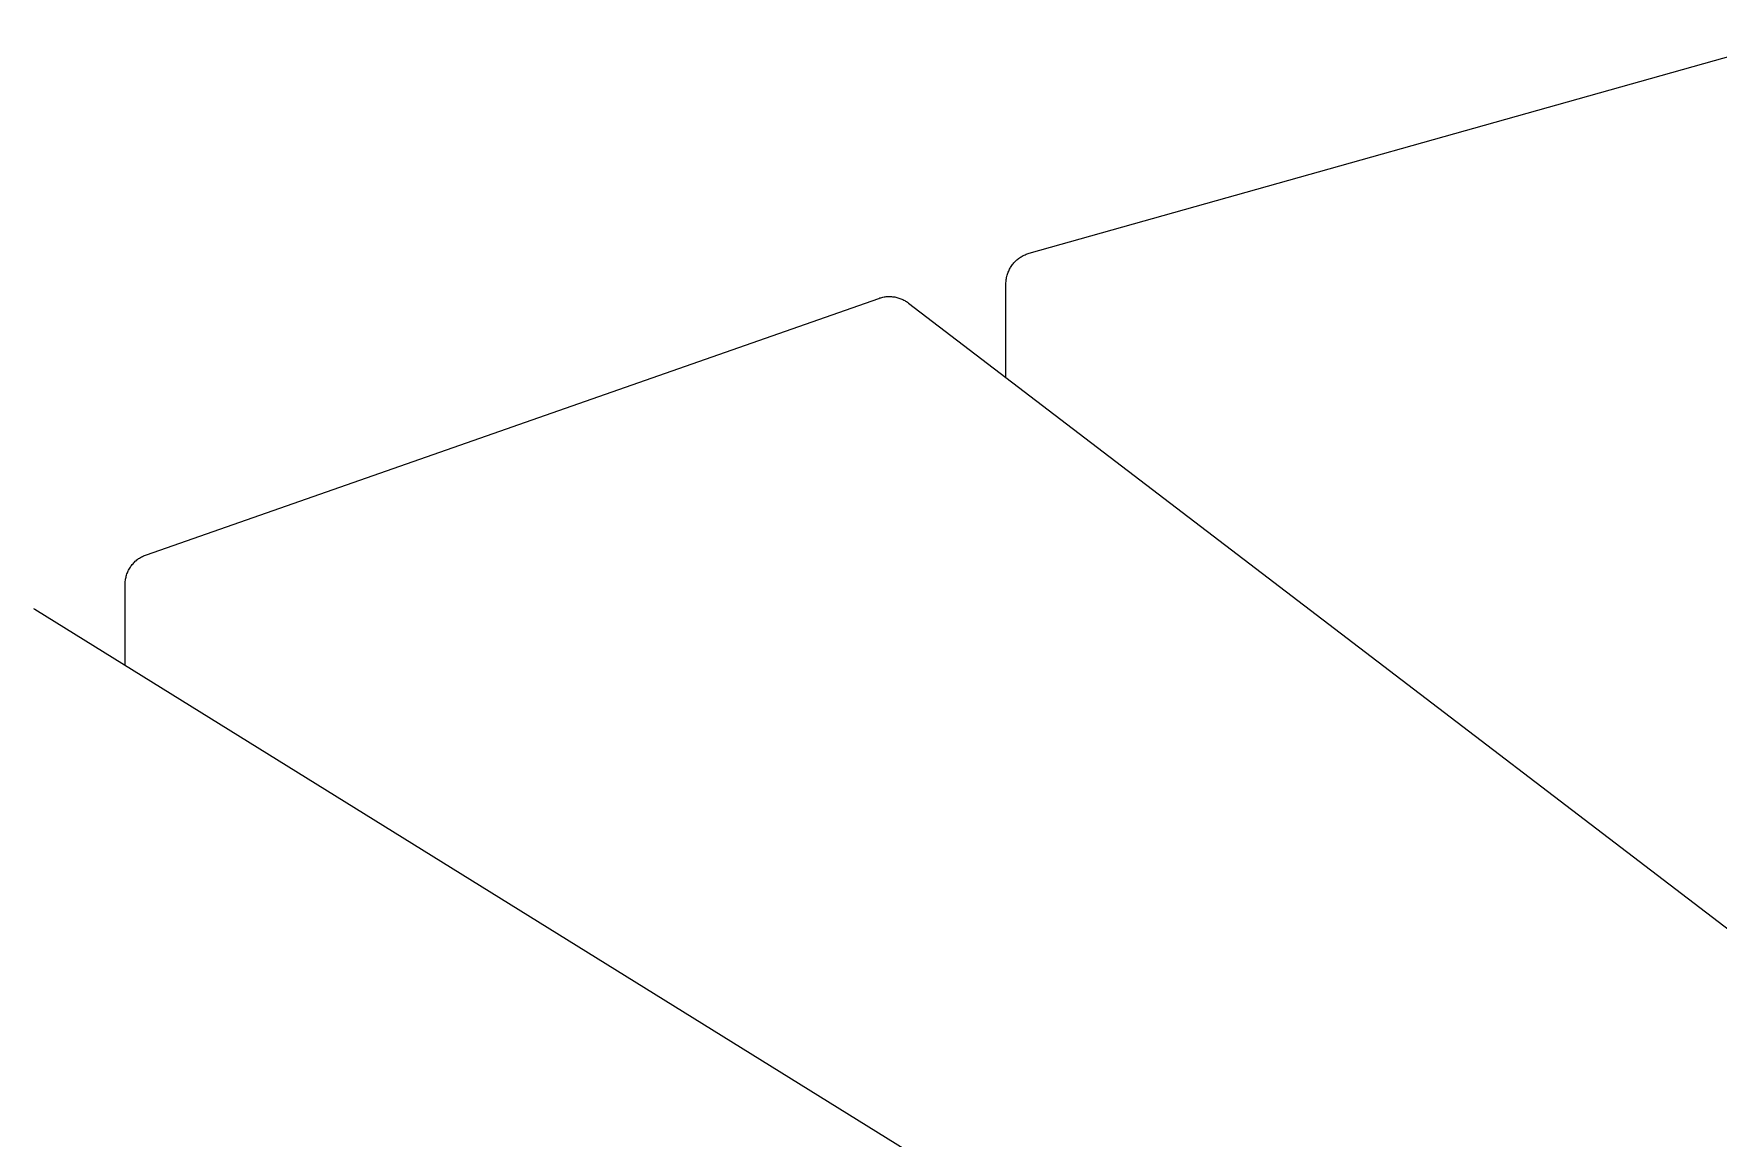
# Model space of a CAD drawing. Header units: millimetres. Extents: x -507 to 4570, y -12 to 3479.
# Drawn here: x 2976.3 to 3133.3, y 1546.7 to 1649.6 of the extents above; entities that cross this region are included whole.
import ezdxf

# ---------------------------------------------------------------- set-up
doc = ezdxf.new("R2010")
doc.units = ezdxf.units.MM
doc.layers.add('ZANO_R', color=7, linetype='Continuous', lineweight=0)

msp = doc.modelspace()

# ---------------------------------------------------------------- linework, layer by layer
at = {"layer": 'ZANO_R'}
for p, q in [((3069.06, 1629.16), (3141.73, 1649.61)), ((3068.87, 1629.09), (3068.97, 1629.13)), ((3068.97, 1629.13), (3069.06, 1629.16)), ((3067.15, 1627.48), (3067.19, 1627.57)), ((3067.19, 1627.57), (3067.23, 1627.67)), ((3067.23, 1627.67), (3067.28, 1627.75)), ((3067.28, 1627.75), (3067.33, 1627.84)), ((3067.33, 1627.84), (3067.39, 1627.93)), ((3067.39, 1627.93), (3067.44, 1628.01)), ((3067.44, 1628.01), (3067.5, 1628.09)), ((3067.5, 1628.09), (3067.57, 1628.17)), ((3067.57, 1628.17), (3067.63, 1628.25)), ((3067.63, 1628.25), (3067.7, 1628.32)), ((3067.7, 1628.32), (3067.77, 1628.4)), ((3067.77, 1628.4), (3067.84, 1628.47)), ((3067.84, 1628.47), (3067.92, 1628.54)), ((3067.92, 1628.54), (3067.99, 1628.6)), ((3067.99, 1628.6), (3068.07, 1628.66)), ((3068.07, 1628.66), (3068.16, 1628.72)), ((3068.16, 1628.72), (3068.24, 1628.78)), ((3068.24, 1628.78), (3068.32, 1628.83)), ((3068.32, 1628.83), (3068.41, 1628.88)), ((3068.41, 1628.88), (3068.5, 1628.93)), ((3068.5, 1628.93), (3068.59, 1628.98)), ((3068.59, 1628.98), (3068.68, 1629.02)), ((3068.68, 1629.02), (3068.78, 1629.06)), ((3068.78, 1629.06), (3068.87, 1629.09)), ((3066.9, 1626.4), (3066.91, 1626.51)), ((3066.9, 1626.3), (3066.9, 1626.4)), ((3066.9, 1617.58), (3066.9, 1626.3)), ((3066.91, 1626.51), (3066.92, 1626.61)), ((3066.92, 1626.61), (3066.93, 1626.71)), ((3066.93, 1626.71), (3066.95, 1626.81)), ((3066.95, 1626.81), (3066.96, 1626.91)), ((3066.96, 1626.91), (3066.99, 1627)), ((3066.99, 1627), (3067.01, 1627.1)), ((3067.01, 1627.1), (3067.04, 1627.2)), ((3067.04, 1627.2), (3067.07, 1627.29)), ((3067.07, 1627.29), (3067.11, 1627.39)), ((3067.11, 1627.39), (3067.15, 1627.48)), ((2986.81, 1601.07), (3055.05, 1624.95)), ((3055.05, 1624.95), (3055.15, 1624.99)), ((3055.15, 1624.99), (3055.24, 1625.01)), ((3055.24, 1625.01), (3055.34, 1625.04)), ((3055.34, 1625.04), (3055.44, 1625.06)), ((3055.44, 1625.06), (3055.54, 1625.08)), ((3055.54, 1625.08), (3055.63, 1625.09)), ((3055.63, 1625.09), (3055.73, 1625.11)), ((3055.73, 1625.11), (3055.83, 1625.11)), ((3055.83, 1625.11), (3055.93, 1625.12)), ((3055.93, 1625.12), (3056.03, 1625.12)), ((3056.03, 1625.12), (3056.13, 1625.12)), ((3056.13, 1625.12), (3056.23, 1625.11)), ((3056.23, 1625.11), (3056.33, 1625.1)), ((3056.33, 1625.1), (3056.43, 1625.09)), ((3056.43, 1625.09), (3056.53, 1625.08)), ((3056.53, 1625.08), (3056.63, 1625.06)), ((3056.63, 1625.06), (3056.73, 1625.04)), ((3056.73, 1625.04), (3056.82, 1625.01)), ((3056.82, 1625.01), (3056.92, 1624.98)), ((3056.92, 1624.98), (3057.01, 1624.95)), ((3057.01, 1624.95), (3057.11, 1624.92)), ((3057.11, 1624.92), (3057.2, 1624.88)), ((3057.2, 1624.88), (3057.29, 1624.84)), ((3057.29, 1624.84), (3057.38, 1624.79)), ((3057.38, 1624.79), (3057.47, 1624.75)), ((3057.47, 1624.75), (3057.55, 1624.7)), ((3057.55, 1624.7), (3057.64, 1624.65)), ((3057.64, 1624.65), (3057.72, 1624.59)), ((3057.72, 1624.59), (3057.83, 1624.51)), ((3057.83, 1624.51), (3235.61, 1488.66)), ((2986.35, 1600.86), (2986.44, 1600.91)), ((2986.44, 1600.91), (2986.53, 1600.96)), ((2986.53, 1600.96), (2986.63, 1601)), ((2986.63, 1601), (2986.72, 1601.04)), ((2986.72, 1601.04), (2986.81, 1601.07)), ((2985, 1599.27), (2985.04, 1599.37)), ((2985.04, 1599.37), (2985.08, 1599.46)), ((2985.08, 1599.46), (2985.12, 1599.55)), ((2985.12, 1599.55), (2985.16, 1599.64)), ((2985.16, 1599.64), (2985.21, 1599.73)), ((2985.21, 1599.73), (2985.26, 1599.82)), ((2985.26, 1599.82), (2985.32, 1599.9)), ((2985.32, 1599.9), (2985.38, 1599.99)), ((2985.38, 1599.99), (2985.44, 1600.07)), ((2985.44, 1600.07), (2985.5, 1600.15)), ((2985.5, 1600.15), (2985.57, 1600.23)), ((2985.57, 1600.23), (2985.63, 1600.3)), ((2985.63, 1600.3), (2985.7, 1600.38)), ((2985.7, 1600.38), (2985.78, 1600.45)), ((2985.78, 1600.45), (2985.85, 1600.51)), ((2985.85, 1600.51), (2985.93, 1600.58)), ((2985.93, 1600.58), (2986.01, 1600.64)), ((2986.01, 1600.64), (2986.09, 1600.7)), ((2986.09, 1600.7), (2986.18, 1600.76)), ((2986.18, 1600.76), (2986.26, 1600.81)), ((2986.26, 1600.81), (2986.35, 1600.86)), ((2984.83, 1598.38), (2984.84, 1598.48)), ((2984.83, 1598.27), (2984.83, 1598.38)), ((2984.83, 1590.77), (2984.83, 1598.27)), ((2984.84, 1598.48), (2984.85, 1598.58)), ((2984.85, 1598.58), (2984.86, 1598.68)), ((2984.86, 1598.68), (2984.87, 1598.78)), ((2984.87, 1598.78), (2984.89, 1598.88)), ((2984.89, 1598.88), (2984.92, 1598.98)), ((2984.92, 1598.98), (2984.94, 1599.08)), ((2984.94, 1599.08), (2984.97, 1599.17)), ((2984.97, 1599.17), (2985, 1599.27)), ((2976.31, 1596.05), (2976.36, 1596.02)), ((2976.36, 1596.02), (2976.41, 1595.99)), ((2976.41, 1595.99), (3180.43, 1469.44))]:
    msp.add_line(p, q, dxfattribs=at)

doc.saveas('drawing.dxf')
